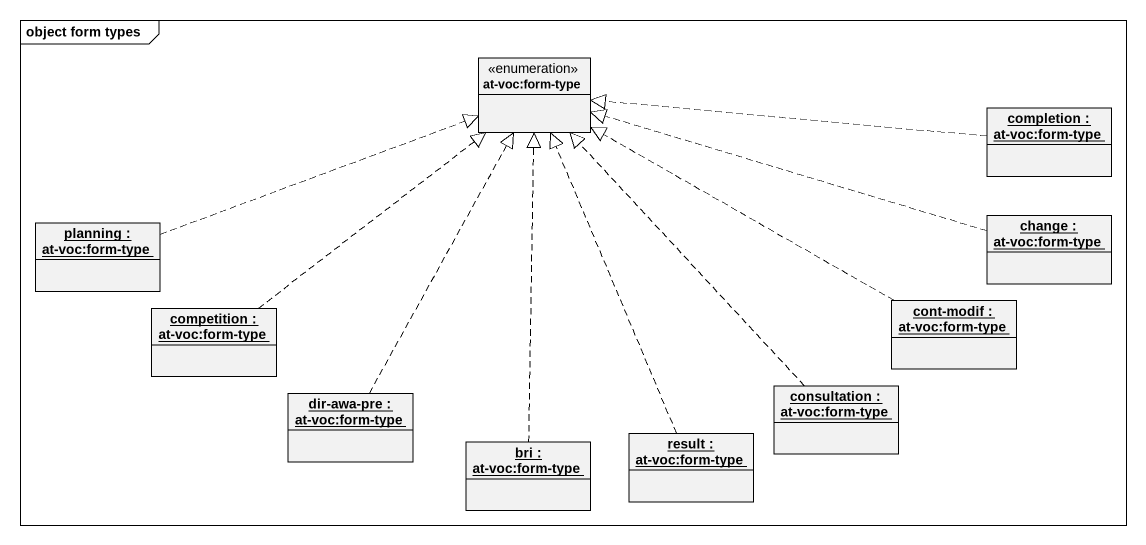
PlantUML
@startuml
mainframe object form types
hide circle
hide empty members
enum "at-voc:form-type" as at_voc_form_type
object "completion : at-voc:form-type" as completion
object "planning : at-voc:form-type" as planning
object "change : at-voc:form-type" as change
object "competition : at-voc:form-type" as competition
object "cont-modif : at-voc:form-type" as cont_modif
object "dir-awa-pre : at-voc:form-type" as dir_awa_pre
object "consultation : at-voc:form-type" as consultation
object "bri : at-voc:form-type" as bri
object "result : at-voc:form-type" as result
completion .left.|> at_voc_form_type
planning .right.|> at_voc_form_type
change .left.|> at_voc_form_type
competition .up.|> at_voc_form_type
cont_modif .left.|> at_voc_form_type
dir_awa_pre .up.|> at_voc_form_type
consultation .up.|> at_voc_form_type
bri .up.|> at_voc_form_type
result .up.|> at_voc_form_type
@enduml
